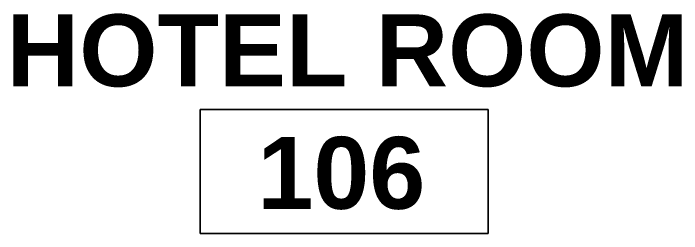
# Model space of a CAD drawing. Header units: inches. Extents: x -4688 to 1542, y -3558 to 978.
# Drawn here: x -1080.13 to -1038.37, y 209.65 to 223.43 of the extents above; entities that cross this region are included whole.
import ezdxf

# ---------------------------------------------------------------- set-up
doc = ezdxf.new("R2010")
doc.units = ezdxf.units.IN
doc.header["$MEASUREMENT"] = 0
doc.layers.add('A-AREA-IDEN', color=2, linetype='Continuous', lineweight=9)
doc.styles.add('Swis721 Lt BT_B', font='', dxfattribs={"height": 4.5})
doc.styles.get('Swis721 Lt BT_B').set_extended_font_data('Swis721 Lt BT', bold=True)

# ---------------------------------------------------------------- blocks, each defined once
blk = doc.blocks.new('Room Tag - Room Name and Number-3379422-1st Floor Power _ Signal')
at = {"layer": 'A-AREA-IDEN'}
for p, q in [((-0.18806, -0.16357), (-0.18806, -0.00182)), ((-0.18806, -0.00182), (0.18694, -0.00182)), ((0.18694, -0.00182), (-0.18806, -0.00182)), ((-0.18806, -0.00182), (-0.18806, -0.16357)), ((0.18694, -0.00182), (0.18694, -0.16357)), ((0.18694, -0.16357), (0.18694, -0.00182)), ((0.18694, -0.16357), (-0.18806, -0.16357)), ((-0.18806, -0.16357), (0.18694, -0.16357))]:
    blk.add_line(p, q, dxfattribs=at)

msp = doc.modelspace()

# ---------------------------------------------------------------- block references
at = {"layer": 'A-AREA-IDEN', "xscale": 47.99999999999997, "yscale": 47.99999999999997, "zscale": 47.99999999999997}
msp.add_blockref('Room Tag - Room Name and Number-3379422-1st Floor Power _ Signal', (-1059.426, 217.501), dxfattribs=at)

# ---------------------------------------------------------------- texts
at = {"layer": 'A-AREA-IDEN', "char_height": 4.5, "attachment_point": 1, "style": 'Swis721 Lt BT_B'}
for s, insert, width in [('HOTEL ROOM', (-1080.548, 223.359), 51.0555), ('106', (-1064.874, 215.7), 12.726)]:
    msp.add_mtext(s, dxfattribs=dict(at, insert=insert, width=width))

doc.saveas('drawing.dxf')
